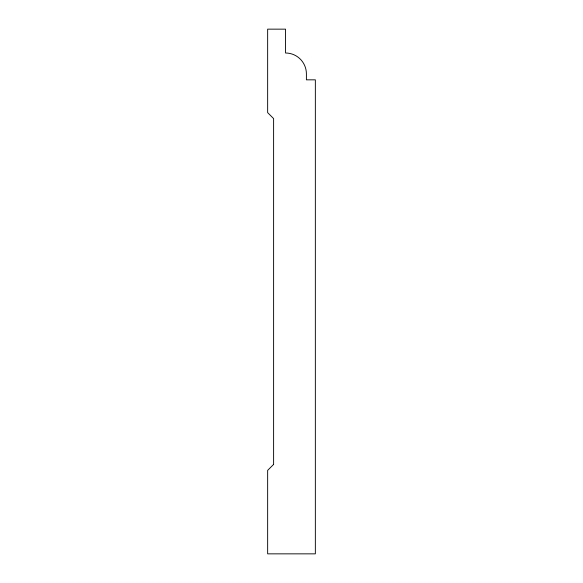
<?xml version="1.0" encoding="UTF-8"?>
<svg xmlns="http://www.w3.org/2000/svg" width="583" height="583" viewBox="0 0 583 583"><rect width="100%" height="100%" fill="white"/><g stroke="black" fill="none" stroke-linecap="round" stroke-linejoin="round"><path stroke-width="0.87" d="M273.609 464.411L267.648 470.372L267.648 553.85L315.352 553.85L315.352 79.835L306.403 79.835L306.403 73.866A20.871 20.871 0 0 0 285.539 53.002L285.539 29.15L267.648 29.15L267.648 112.628L273.609 118.589L273.609 464.411"/></g></svg>
